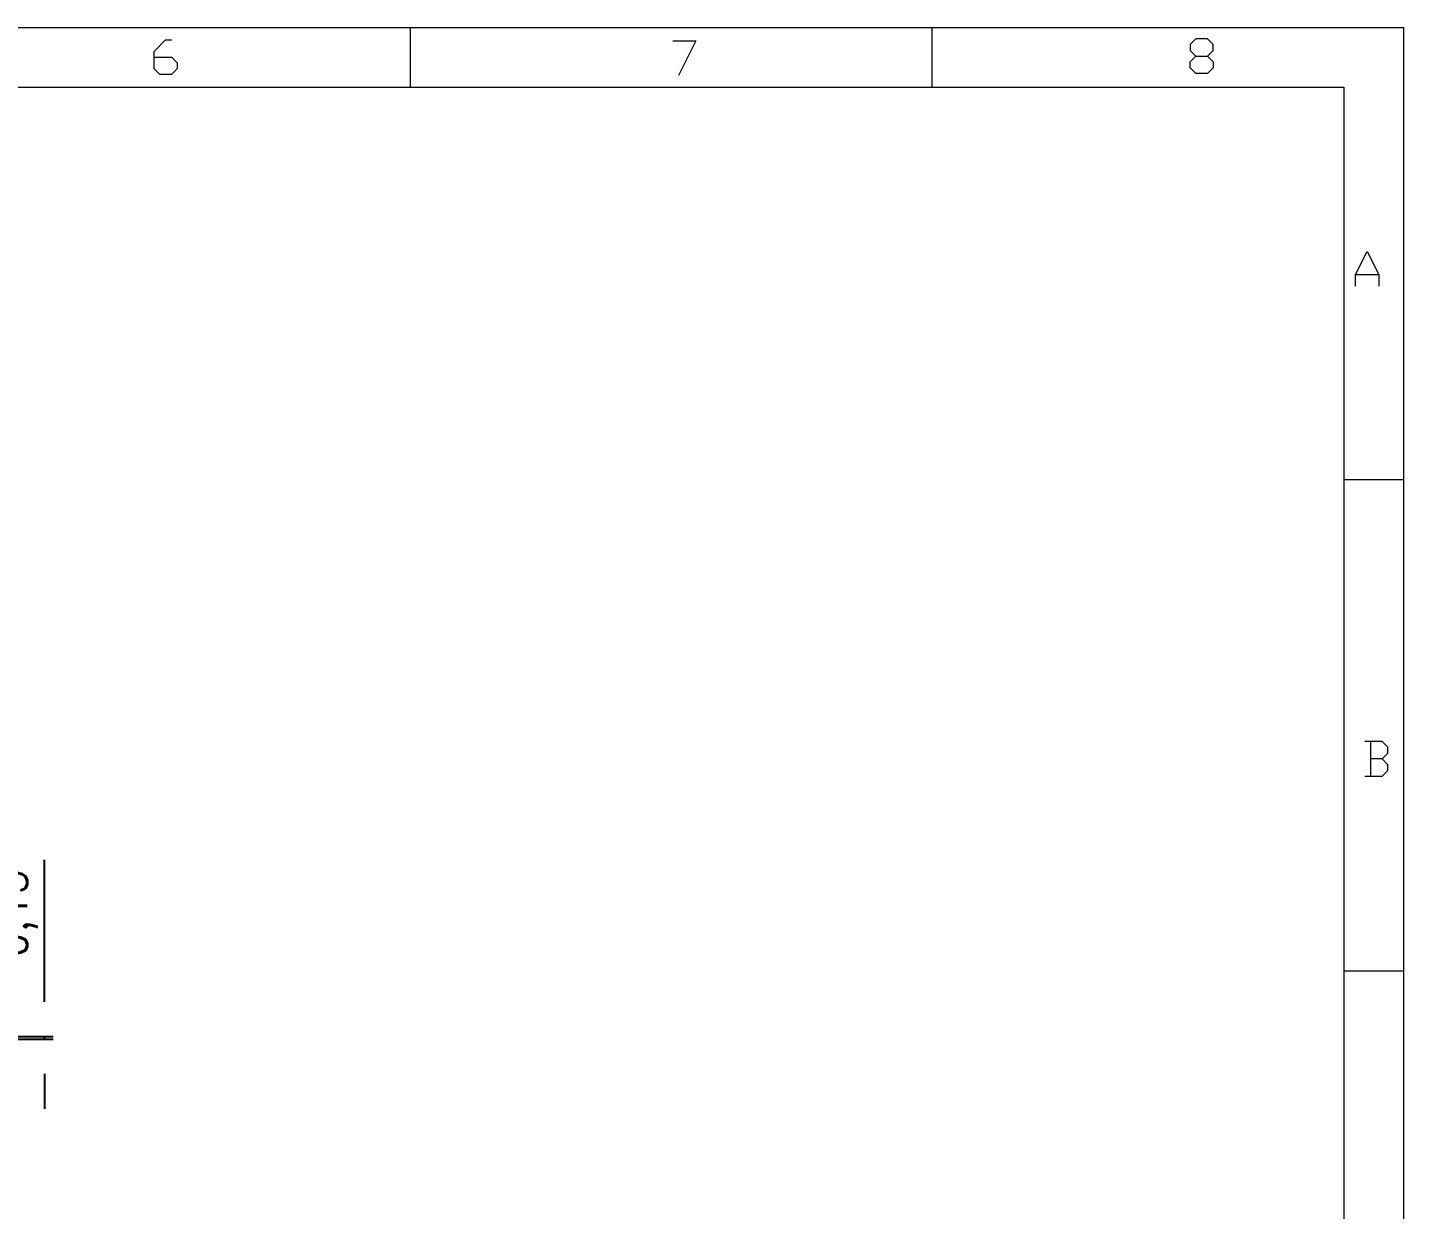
# Model space of a CAD drawing. Header units: millimetres. Extents: x 88508 to 142116, y -5268 to 20283.
# Drawn here: x 98011.5 to 98090.6, y 7230.5 to 7298.5 of the extents above; entities that cross this region are included whole.
import ezdxf
from ezdxf.enums import TextEntityAlignment as Align

# ---------------------------------------------------------------- set-up
doc = ezdxf.new("R2010")
doc.units = ezdxf.units.MM
doc.layers.add('DIM', color=4, linetype='Continuous')
doc.styles.add('GBENOR_', font='gbenor.shx', dxfattribs={"bigfont": 'gbcbig'})
doc.styles.get("Standard").update_dxf_attribs({"font": 'txt.shx', "width": 0.85, "bigfont": 'ctxt.shx'})
doc.styles.add('TXT', font='txt.shx', dxfattribs={"width": 0.8, "bigfont": 'ctxt.shx'})
doc.dimstyles.new('T-2-WX', dxfattribs={"dimtxt": 2, "dimasz": 2, "dimexe": 0.5, "dimexo": 0.5, "dimgap": 0.5, "dimtad": 1, "dimtxsty": 'Standard', "dimblk": 'OPEN30', "dimcen": 0, "dimazin": 3, "dimtfac": 1, "dimtmove": 0, "dimatfit": 3, "dimldrblk": 'OPEN30', "dimlwd": -1, "dimlwe": -1})

# ---------------------------------------------------------------- blocks, each defined once
blk = doc.blocks.new('U40')
at = {"color": 254, "lineweight": 18}
for p, q in [((0, 1783.49), (2530.21, 1783.49)), ((1913.09, 1783.49), (1913.09, 1746.46)), ((2237.08, 1783.49), (2237.08, 1746.46)), ((2530.21, 1783.49), (2530.21, 0)), ((37.03, 1746.46), (2493.18, 1746.46)), ((2493.18, 1746.46), (2493.18, 37.03)), ((2493.18, 1502.7), (2530.21, 1502.7)), ((2493.18, 1197.22), (2530.21, 1197.22))]:
    blk.add_line(p, q, dxfattribs=at)
at = {"color": 92, "lineweight": 18}
for points in [[(1753.93, 1765.07), (1764.72, 1765.07), (1768.32, 1761.47), (1768.32, 1757.87), (1764.72, 1754.27), (1757.53, 1754.27), (1753.93, 1757.87), (1753.93, 1768.67), (1761.12, 1775.87), (1764.72, 1775.87)], [(2076.24, 1775.18), (2090.63, 1775.18), (2079.84, 1753.58)], [(2408.43, 1765.67), (2412.02, 1762.07), (2412.02, 1758.47), (2408.43, 1754.87), (2401.23, 1754.87), (2397.64, 1758.47), (2397.64, 1762.07), (2401.23, 1765.67), (2408.43, 1765.67), (2412.02, 1769.27), (2412.02, 1772.87), (2408.43, 1776.47), (2401.23, 1776.47), (2397.64, 1772.87), (2397.64, 1769.27), (2401.23, 1765.67)], [(2500.44, 1622.77), (2500.44, 1629.97), (2507.63, 1644.37), (2514.83, 1629.97), (2514.83, 1622.77)], [(2500.44, 1629.97), (2514.83, 1629.97)], [(2516.93, 1329.01), (2520.53, 1332.61), (2520.53, 1336.21), (2516.93, 1339.81), (2506.14, 1339.81)], [(2509.74, 1339.81), (2509.74, 1318.21)], [(2506.14, 1318.21), (2516.93, 1318.21), (2520.53, 1321.81), (2520.53, 1325.41), (2516.93, 1329.01), (2509.74, 1329.01)]]:
    blk.add_lwpolyline(points, dxfattribs=at)
at = {"lineweight": 18, "style": 'GBENOR_'}
blk.add_attdef('文档路径', (2125.95, 386.89), '', height=17.76, dxfattribs=at)
at = {"lineweight": 20, "style": 'TXT'}
for tag, height, p in [('18-**-**', 16.35, (1866.64, 256.17)), ('客户名称', 16.13, (1741.09, 133.98, 0)), ('料厚:', 16.13, (1741.26, 93.16, 0))]:
    blk.add_attdef(tag, text='', height=height, dxfattribs=at).set_placement(p, align=Align.MIDDLE)
for tag, p, height in [('88888', (1850.91, 207.46), 14.86), ('材质:', (1691.18, 167.99, 0), 16.13), ('核准', (1869.36, 127.52, 0), 16.13), ('设计', (1868.77, 88.3, 0), 16.13), ('绘图', (1868.24, 49.08, 0), 16.13)]:
    blk.add_attdef(tag, p, '', height=height, dxfattribs=at)
for tag, p, height, width in [('3', (2234.72, 206.9), 15.83, 0.7), ('4', (2234.72, 167.41), 15.83, 0.7), ('核准日期', (2041.07, 124.18, 0), 16.13, 0.68), ('设计日期', (2041.07, 84.45, 0), 16.13, 0.68), ('1', (2251.89, 85.86), 14.61, 0.7), ('绘图日期', (2040.91, 46.43, 0), 16.13, 0.68), ('2', (2234.96, 49.23), 14.61, 0.7)]:
    blk.add_attdef(tag, p, '', height=height, dxfattribs=dict(at, width=width))
blk = doc.blocks.new('*D9649')
at = {"layer": 'Defpoints', "color": 0}
for p in [(98007.979, 7240.478), (98007.979, 7240.328), (98012.451, 7240.478)]:
    blk.add_point(p, dxfattribs=at)
at = {"layer": 'DIM', "color": 0}
for p, q in [((98012.451, 7242.478), (98012.451, 7250.659)), ((98008.479, 7240.478), (98012.951, 7240.478)), ((98008.479, 7240.328), (98012.951, 7240.328)), ((98012.451, 7240.328), (98012.451, 7240.478)), ((98012.451, 7238.328), (98012.451, 7236.328))]:
    blk.add_line(p, q, dxfattribs=at)
at = {"layer": 'DIM', "color": 0, "insert": (98010.76, 7247.569), "char_height": 2, "attachment_point": 5, "rotation": 90}
blk.add_mtext('0,15', dxfattribs=at)
blk = doc.blocks.new('_Open30')

msp = doc.modelspace()

# ---------------------------------------------------------------- block references
at = {"ltscale": 3, "xscale": 0.0925936939025162, "yscale": 0.0925936939014202, "zscale": 0.0925936939025162}
msp.add_blockref('U40', (97856.35, 7133.401), dxfattribs=at)

# ---------------------------------------------------------------- dimensions: what is measured, and where the dimension line sits
at = {"layer": 'DIM'}
dim = msp.add_linear_dim(base=(98012.451, 7240.478), p1=(98007.979, 7240.328), p2=(98007.979, 7240.478), angle=90, dimstyle='T-2-WX', dxfattribs=at)
dim.commit()
dim.dimension.update_dxf_attribs({"geometry": '*D9649', "text_midpoint": (98010.76, 7247.569)})

doc.saveas('drawing.dxf')
